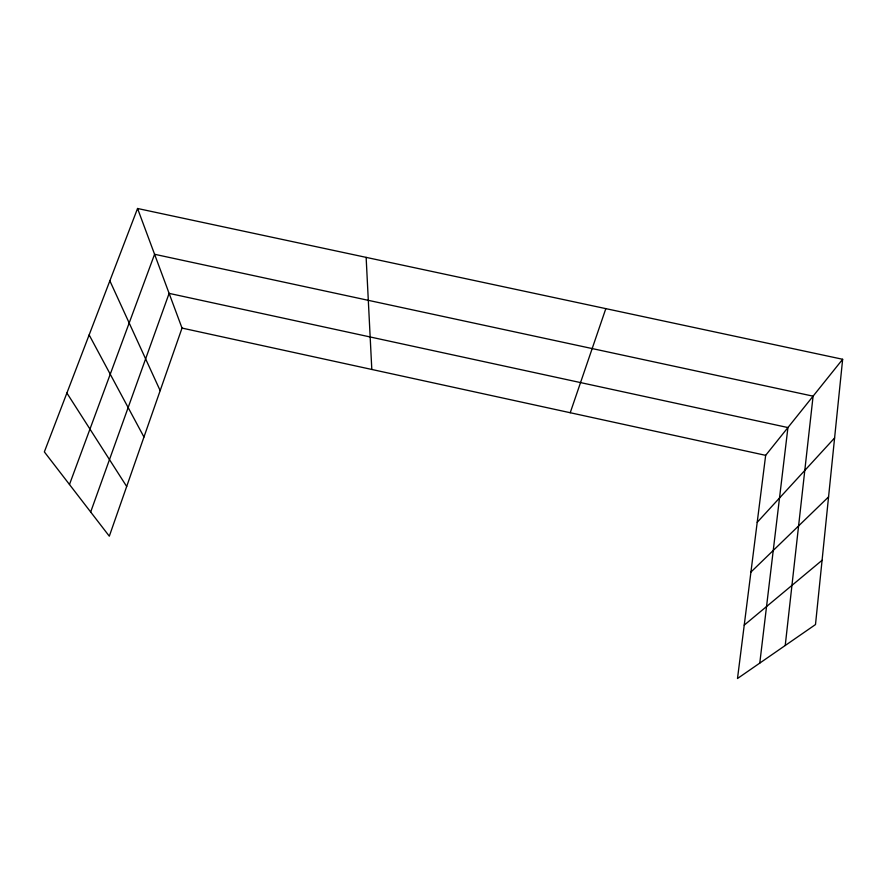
<?xml version="1.0" encoding="UTF-8"?>
<svg xmlns="http://www.w3.org/2000/svg" width="887" height="887" viewBox="0 0 887 887"><rect width="100%" height="100%" fill="white"/><g stroke="black" fill="none" stroke-linecap="round" stroke-linejoin="round"><path stroke-width="1.33" d="M842.65 359.279L815.497 624.559L737.496 678.511L765.658 455.341L842.65 359.279L137.552 208.489L44.35 451.893L109.312 536.192L182.023 328.079L137.552 208.489M785.228 645.492L813.091 396.167L154.582 254.281L69.474 484.502M759.782 663.088L787.933 427.556L169.118 293.375L90.674 512.01M570.23 412.721L605.832 308.632M757.21 522.321L834.589 437.967M750.934 572.06L828.558 496.908M744.226 625.135L822.072 560.296M182.023 328.079L765.658 455.341M66.891 393.041L126.686 486.486M89.144 334.92L143.96 437.014M109.855 280.813L160.17 390.624M366.131 257.374L371.808 369.458"/></g></svg>
